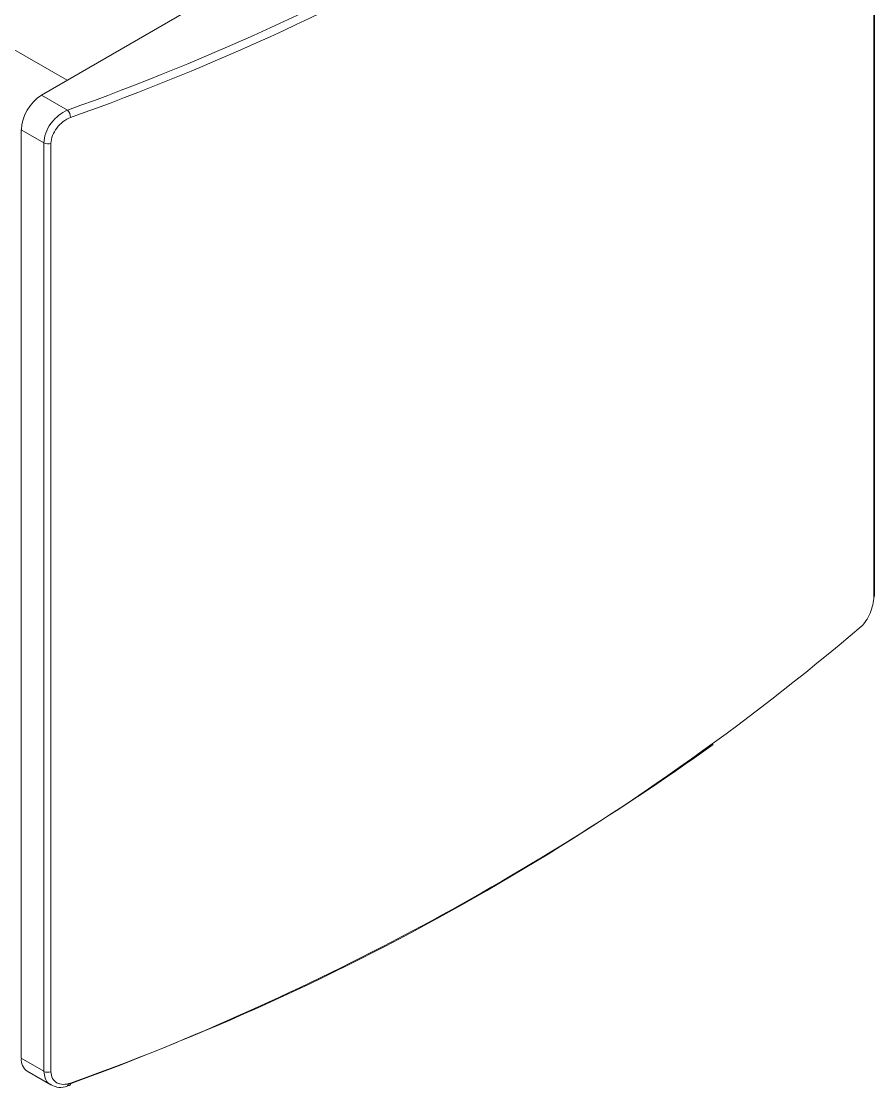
# Model space of a CAD drawing. Extents: x -976302 to -776254, y 5665 to 231437.
# Drawn here: x -788428.5 to -788277.4, y 79312.8 to 79501.6 of the extents above; entities that cross this region are included whole.
import ezdxf

# ---------------------------------------------------------------- set-up
doc = ezdxf.new("R2010")
doc.units = 0
doc.header["$LTSCALE"] = 1000
doc.header["$MEASUREMENT"] = 0

msp = doc.modelspace()

# ---------------------------------------------------------------- linework, layer by layer
at = {"linetype": 'Continuous', "lineweight": 15}
for p, q in [((-788424.98, 79488.54), (-788285.3, 79569.18)), ((-788424.98, 79488.54), (-788285.3, 79569.18)), ((-788277.61, 79399.73), (-788277.61, 79564.09)), ((-788277.61, 79399.73), (-788277.61, 79564.09)), ((-788277.45, 79400.04), (-788277.45, 79564.4)), ((-788277.45, 79400.04), (-788277.45, 79564.4)), ((-788420.43, 79491.16), (-788455.17, 79511.21)), ((-788420.43, 79491.16), (-788455.17, 79511.21)), ((-788424.98, 79488.54), (-788420.37, 79485.88)), ((-788424.98, 79488.54), (-788420.37, 79485.88)), ((-788424.54, 79480.07), (-788428.54, 79482.38)), ((-788428.54, 79482.38), (-788428.54, 79318.02)), ((-788424.54, 79480.07), (-788428.54, 79482.38)), ((-788428.54, 79482.38), (-788428.54, 79318.02)), ((-788424.54, 79315.71), (-788424.54, 79480.07)), ((-788424.54, 79315.71), (-788424.54, 79480.07)), ((-788423.29, 79479.99), (-788423.29, 79315.63)), ((-788423.29, 79479.99), (-788423.29, 79315.63)), ((-788428.54, 79318.02), (-788424.54, 79315.71)), ((-788428.54, 79318.02), (-788424.54, 79315.71)), ((-788427.5, 79315.71), (-788423.31, 79313.3)), ((-788427.5, 79315.71), (-788423.31, 79313.3))]:
    msp.add_line(p, q, dxfattribs=at)
at = {"linetype": 'Continuous', "lineweight": 15, "flags": 128}
msp.add_lwpolyline([(-788420.37, 79313.3), (-788420.26, 79313.22), (-788420.16, 79313.18), (-788420.06, 79313.17), (-788420, 79313.19), (-788419.98, 79313.2), (-788419.91, 79313.26), (-788419.86, 79313.36), (-788419.83, 79313.48), (-788419.82, 79313.63)], dxfattribs=at)
msp.add_lwpolyline([(-788420.37, 79313.3), (-788420.26, 79313.22), (-788420.16, 79313.18), (-788420.06, 79313.17), (-788420, 79313.19), (-788419.98, 79313.2), (-788419.91, 79313.26), (-788419.86, 79313.36), (-788419.83, 79313.48), (-788419.82, 79313.63)], dxfattribs=at)
at = {"linetype": 'Continuous', "lineweight": 15}
for centre, radius, start, end in [((-788570.53, 79907.29), 447.37, 289.6122, 310.3824), ((-788570.53, 79907.29), 447.37, 289.6122, 310.3824), ((-788570.3, 79906.87), 448.31, 289.6122, 310.3824), ((-788570.3, 79906.87), 448.31, 289.6122, 310.3824), ((-788420.81, 79482.03), 7.73, 122.6055, 177.3945), ((-788420.81, 79482.03), 7.73, 122.6055, 177.3945), ((-788421.75, 79484.53), 1.93, 1.2361, 44.2696), ((-788421.75, 79484.53), 1.93, 1.2361, 44.2696), ((-788423.82, 79481.47), 1.58, 242.9338, 289.8638), ((-788423.82, 79481.47), 1.58, 242.9338, 289.8638), ((-788277.87, 79400.06), 0.42, 308.5029, 357.8343), ((-788277.87, 79400.06), 0.42, 308.5029, 357.8343), ((-788570.3, 79735.94), 448.31, 289.6122, 310.3824), ((-788570.3, 79735.94), 448.31, 289.6122, 310.3824), ((-788585.17, 79764.68), 480.52, 290.0575, 305.5164), ((-788585.17, 79764.68), 480.52, 290.0575, 305.5164), ((-788426.07, 79317.74), 2.48, 173.7011, 234.9867), ((-788426.07, 79317.74), 2.48, 173.7011, 234.9867), ((-788423.82, 79317.11), 1.58, 242.9338, 289.8638), ((-788423.82, 79317.11), 1.58, 242.9338, 289.8638)]:
    msp.add_arc(centre, radius, start, end, dxfattribs=at)
for points, knots in [([(-788424.54, 79480.07), (-788424.54, 79481.16), (-788424.08, 79482.42), (-788422.92, 79484.02), (-788422.46, 79484.51), (-788421.45, 79485.33), (-788420.91, 79485.65), (-788420.37, 79485.88)], [0, 0, 0, 0, 0.5, 0.5, 0.75, 0.75, 1, 1, 1, 1]), ([(-788424.54, 79480.07), (-788424.54, 79481.16), (-788424.08, 79482.42), (-788422.92, 79484.02), (-788422.46, 79484.51), (-788421.45, 79485.33), (-788420.91, 79485.65), (-788420.37, 79485.88)], [0, 0, 0, 0, 0.5, 0.5, 0.75, 0.75, 1, 1, 1, 1]), ([(-788419.82, 79484.57), (-788420.27, 79484.4), (-788420.71, 79484.15), (-788421.55, 79483.52), (-788421.93, 79483.13), (-788422.9, 79481.87), (-788423.29, 79480.87), (-788423.29, 79479.99)], [0, 0, 0, 0, 0.25, 0.25, 0.5, 0.5, 1, 1, 1, 1]), ([(-788419.82, 79484.57), (-788420.27, 79484.4), (-788420.71, 79484.15), (-788421.55, 79483.52), (-788421.93, 79483.13), (-788422.9, 79481.87), (-788423.29, 79480.87), (-788423.29, 79479.99)], [0, 0, 0, 0, 0.25, 0.25, 0.5, 0.5, 1, 1, 1, 1]), ([(-788279.84, 79394.44), (-788279.55, 79394.7), (-788279.26, 79395.04), (-788278.72, 79395.85), (-788278.48, 79396.31), (-788277.85, 79397.77), (-788277.61, 79398.85), (-788277.61, 79399.73)], [0, 0, 0, 0, 0.25, 0.25, 0.5, 0.5, 1, 1, 1, 1]), ([(-788279.84, 79394.44), (-788279.55, 79394.7), (-788279.26, 79395.04), (-788278.72, 79395.85), (-788278.48, 79396.31), (-788277.85, 79397.77), (-788277.61, 79398.85), (-788277.61, 79399.73)], [0, 0, 0, 0, 0.25, 0.25, 0.5, 0.5, 1, 1, 1, 1]), ([(-788423.24, 79313.33), (-788423.39, 79313.4), (-788423.88, 79313.61), (-788424.4, 79314.42), (-788424.49, 79315.28), (-788424.54, 79315.71)], [0, 0, 0, 0, 0.1731649, 0.5861519, 1, 1, 1, 1]), ([(-788423.24, 79313.33), (-788423.39, 79313.4), (-788423.88, 79313.61), (-788424.4, 79314.42), (-788424.49, 79315.28), (-788424.54, 79315.71)], [0, 0, 0, 0, 0.1731649, 0.5861519, 1, 1, 1, 1]), ([(-788423.29, 79315.63), (-788423.29, 79315.19), (-788423.2, 79314.79), (-788422.84, 79314.12), (-788422.58, 79313.86), (-788421.61, 79313.31), (-788420.72, 79313.3), (-788419.82, 79313.63)], [0, 0, 0, 0, 0.25, 0.25, 0.5, 0.5, 1, 1, 1, 1]), ([(-788423.29, 79315.63), (-788423.29, 79315.19), (-788423.2, 79314.79), (-788422.84, 79314.12), (-788422.58, 79313.86), (-788421.61, 79313.31), (-788420.72, 79313.3), (-788419.82, 79313.63)], [0, 0, 0, 0, 0.25, 0.25, 0.5, 0.5, 1, 1, 1, 1]), ([(-788423.25, 79313.31), (-788422.92, 79313.16), (-788422.17, 79312.81), (-788421.01, 79312.82), (-788420.28, 79313.14), (-788420.02, 79313.25)], [0, 0, 0, 0, 0.338975, 0.770776, 1, 1, 1, 1]), ([(-788423.25, 79313.31), (-788422.92, 79313.16), (-788422.17, 79312.81), (-788421.01, 79312.82), (-788420.28, 79313.14), (-788420.02, 79313.25)], [0, 0, 0, 0, 0.338975, 0.770776, 1, 1, 1, 1])]:
    msp.add_open_spline(points, degree=3, knots=knots, dxfattribs=at)

doc.saveas('drawing.dxf')
